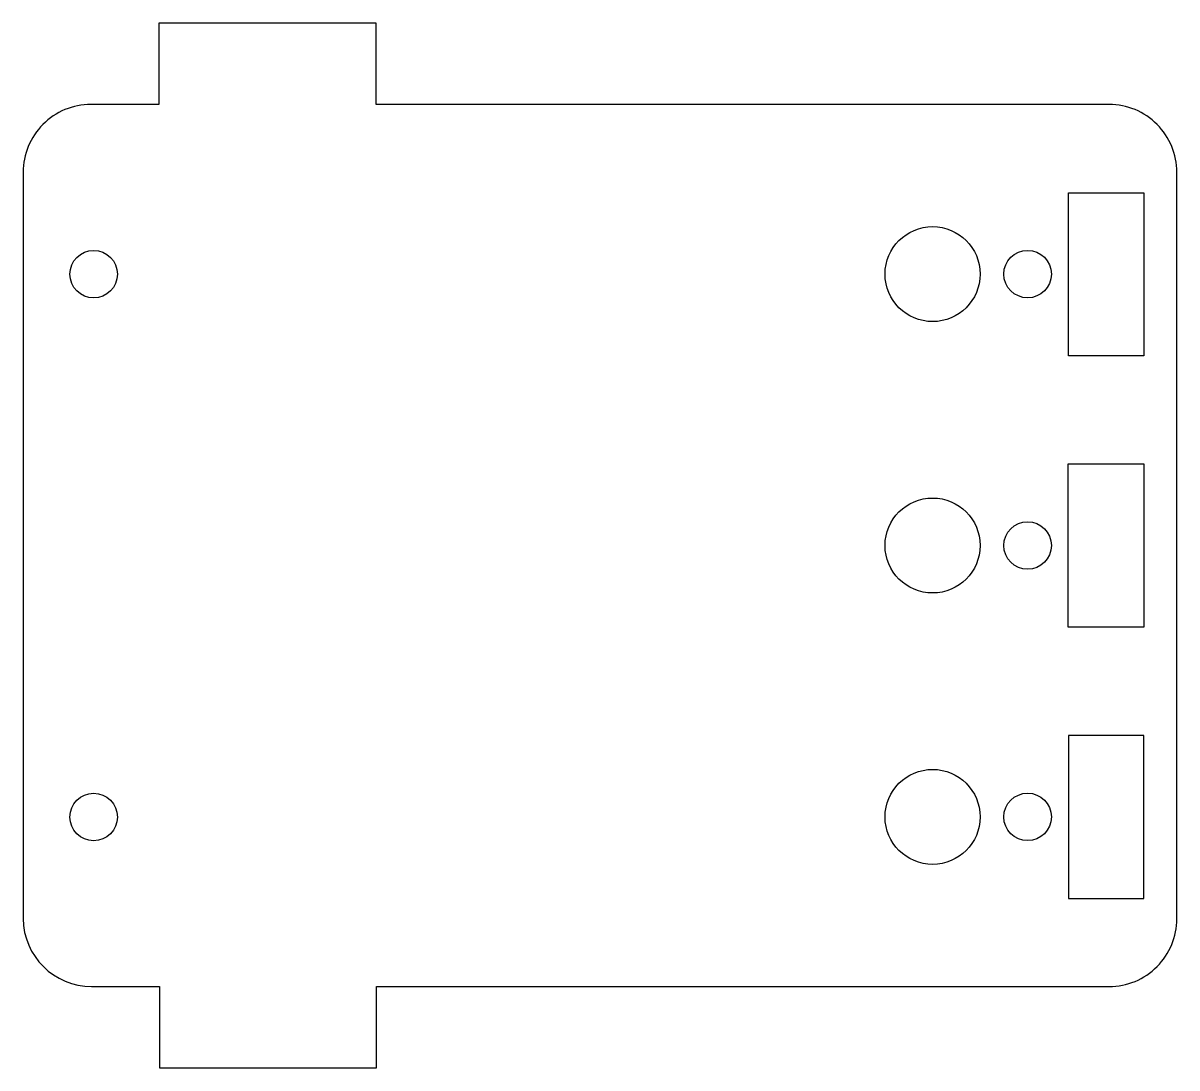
# Model space of a CAD drawing. Header units: millimetres. Extents: x -42.5 to 42.5, y -21 to 56.
import ezdxf

# ---------------------------------------------------------------- set-up
doc = ezdxf.new("R2010")
doc.units = ezdxf.units.MM
doc.layers.get('0').update_dxf_attribs({"linetype": 'CONTINUOUS'})

msp = doc.modelspace()

# ---------------------------------------------------------------- linework, layer by layer
msp.add_lwpolyline([(-16.464, -14.995), (17.734, -14.995), (31.242, -15), (37.5, -15, 0.414214), (42.5, -10), (42.5, 45, 0.414214), (37.5, 50), (31.242, 50), (17.757, 50), (-16.5, 50), (-16.5, 56), (-32.5, 56), (-32.5, 50), (-37.5, 50, 0.414214), (-42.5, 45), (-42.5, -10, 0.410991), (-37.45, -14.995), (-32.461, -14.995), (-32.461, -21), (-16.464, -21)], format="xyb", close=True)
for points in [[(40.067, 31.488), (34.519, 31.488), (34.519, 43.488), (40.067, 43.488)], [(34.476, 11.499), (40.087, 11.499), (40.087, 23.499), (34.476, 23.499)], [(40.067, 3.497), (34.519, 3.497), (34.519, -8.503), (40.067, -8.503)]]:
    msp.add_lwpolyline(points, close=True)
for centre, radius in [((24.5, 37.5), 3.5), ((-37.298, 37.495), 1.75), ((31.5, 37.5), 1.75), ((24.5, 17.5), 3.5), ((31.5, 17.5), 1.75), ((24.5, -2.5), 3.5), ((-37.3, -2.509), 1.75), ((31.5, -2.5), 1.75)]:
    msp.add_circle(centre, radius)

doc.saveas('drawing.dxf')
